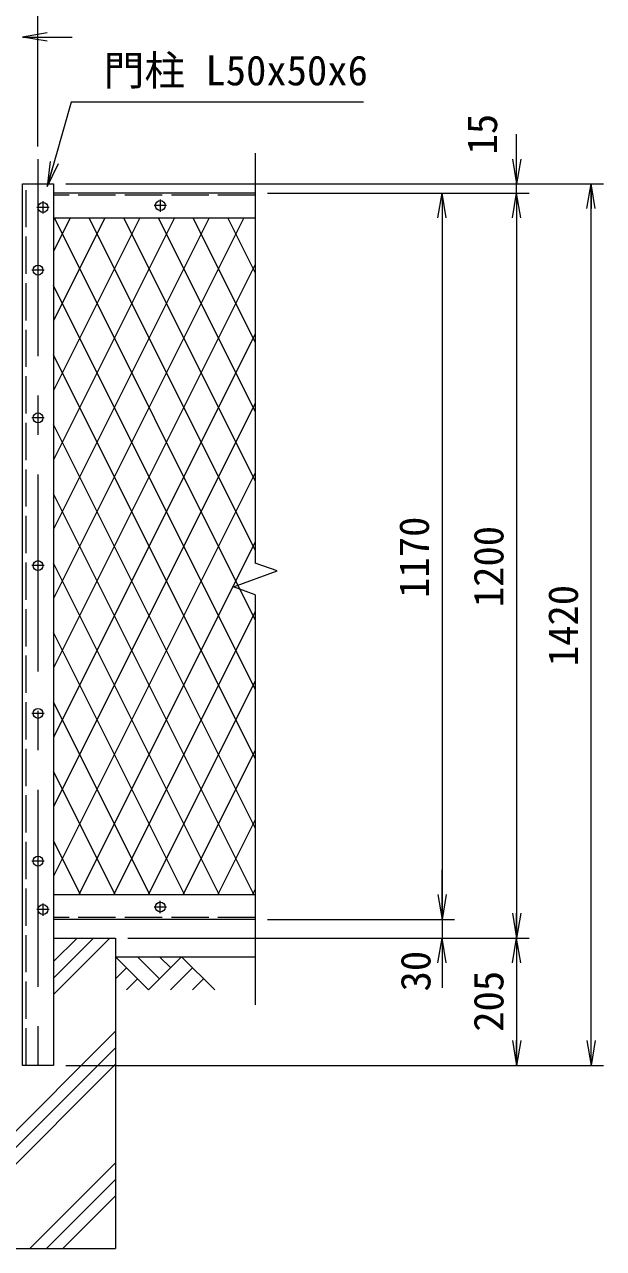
# Model space of a CAD drawing. Units: millimetres at full size. Extents: x -4200 to 4200, y -2970 to 2970.
# Drawn here: x -1608 to -676, y -1039 to 933 of the extents above; entities that cross this region are included whole.
import ezdxf
from ezdxf.enums import TextEntityAlignment as Align

# ---------------------------------------------------------------- set-up
doc = ezdxf.new("R2010")
doc.units = ezdxf.units.MM
doc.header["$LTSCALE"] = 10
doc.linetypes.add('DASHED', pattern=[7.5, 6, -1.5])
doc.linetypes.add('USER1', pattern=[50.8, 31.75, -6.35, 6.35, -6.35])
for name, color, linetype, lineweight in [('0-1_D-STR1', 1, 'Continuous', 18), ('0-2_D-BMK', 2, 'USER1', 13), ('0-3_D-STR3', 3, 'Continuous', 13), ('0-4_D-STR4', 7, 'Continuous', 18), ('0-5_D-STR-DIM', 7, 'Continuous', 13), ('0-6_D-DCR-HCH', 7, 'Continuous', 13), ('0-7_D-BGD', 7, 'Continuous', 18), ('0-8_0', 7, 'Continuous', 18), ('0-9_D-STR-TXT', 7, 'Continuous', 13), ('0-A_D-STR2', 7, 'Continuous', 13)]:
    doc.layers.add(name, color=color, linetype=linetype, lineweight=lineweight)
doc.styles.add('ＭＳ ゴシック', font='')
doc.styles.get('ＭＳ ゴシック').set_extended_font_data('MS Gothic')

# ---------------------------------------------------------------- blocks, each defined once
blk = doc.blocks.new('_Open')
at = {"layer": '0-8_0'}
blk.add_line((-10, 1.667), (0, 0), dxfattribs=at)
blk.add_lwpolyline([(-10, -1.667), (0, 0), (-10, 0)], dxfattribs=at)

msp = doc.modelspace()

# ---------------------------------------------------------------- linework, layer by layer
at = {"layer": '0-1_D-STR1', "linetype": 'DASHED'}
for p, q in [((-1605.55, -743.63), (-1605.55, 676.37)), ((-1236.55, 658.37), (-1561.55, 658.37)), ((-1236.55, -505.63), (-1561.55, -505.63))]:
    msp.add_line(p, q, dxfattribs=at)
at = {"layer": '0-1_D-STR1'}
for p, q in [((-1236.55, 661.37), (-1561.55, 661.37)), ((-1561.55, 621.37), (-1236.55, 621.37)), ((-1561.55, -468.63), (-1236.55, -468.63)), ((-1236.55, -508.63), (-1561.55, -508.63))]:
    msp.add_line(p, q, dxfattribs=at)
msp.add_lwpolyline([(-1561.55, -743.63), (-1611.55, -743.63), (-1611.55, 676.37), (-1561.55, 676.37)], close=True, dxfattribs=at)
at = {"layer": '0-2_D-BMK'}
for p, q in [((-1586.55, 716.37), (-1586.55, -783.63)), ((-1389.55, 651.37), (-1389.55, 631.37)), ((-1568.55, 638.37), (-1588.55, 638.37)), ((-1578.55, 648.37), (-1578.55, 628.37)), ((-1379.55, 641.37), (-1399.55, 641.37)), ((-1576.55, 537.37), (-1596.55, 537.37)), ((-1576.55, 299.37), (-1596.55, 299.37)), ((-1576.55, 61.37), (-1596.55, 61.37)), ((-1576.55, -176.63), (-1596.55, -176.63)), ((-1576.55, -414.63), (-1596.55, -414.63)), ((-1568.55, -492.63), (-1588.55, -492.63)), ((-1578.55, -482.63), (-1578.55, -502.63)), ((-1379.55, -488.63), (-1399.55, -488.63)), ((-1389.55, -498.63), (-1389.55, -478.63))]:
    msp.add_line(p, q, dxfattribs=at)
at = {"layer": '0-3_D-STR3'}
for centre in [(-1578.55, 638.37), (-1389.55, 641.37), (-1586.55, 537.37), (-1586.55, 299.37), (-1586.55, 61.37), (-1586.55, -176.63), (-1586.55, -414.63), (-1578.55, -492.63), (-1389.55, -488.63)]:
    msp.add_circle(centre, 8, dxfattribs=at)
at = {"layer": '0-4_D-STR4'}
for p, q in [((-1561.55, -538.63), (-1461.55, -538.63)), ((-1461.55, -538.63), (-1461.55, -1038.63)), ((-1711.55, -1038.63), (-1461.55, -1038.63))]:
    msp.add_line(p, q, dxfattribs=at)
at = {"layer": '0-5_D-STR-DIM'}
for p, q in [((-1586.55, 736.37), (-1586.55, 1052.86)), ((-1571.55, 912.86), (-1531.55, 912.86)), ((-815.5, 716.37), (-815.5, 756.37)), ((-1236.55, 725.82), (-1236.55, 65.59)), ((-1541.55, 676.37), (-795.5, 676.37)), ((-1541.55, 676.37), (-675.5, 676.37)), ((-815.5, 661.37), (-815.5, 676.37)), ((-695.5, -743.63), (-695.5, 676.37)), ((-1216.55, 661.37), (-915.5, 661.37)), ((-1216.55, 661.37), (-795.5, 661.37)), ((-1216.55, 661.37), (-795.5, 661.37)), ((-935.5, 661.37), (-935.5, -508.63)), ((-815.5, 661.37), (-815.5, -538.63)), ((-815.5, 621.37), (-815.5, 581.37)), ((-1201.31, 52.77), (-1236.55, 65.59)), ((-1271.78, 27.12), (-1201.31, 52.77)), ((-1236.55, 14.29), (-1271.78, 27.12)), ((-1236.55, 14.29), (-1236.55, -645.94)), ((-935.5, -468.63), (-935.5, -428.63)), ((-1216.55, -508.63), (-915.5, -508.63)), ((-1216.55, -508.63), (-915.5, -508.63)), ((-935.5, -508.63), (-935.5, -538.63)), ((-1441.55, -538.63), (-795.5, -538.63)), ((-1441.55, -538.63), (-915.5, -538.63)), ((-1441.55, -538.63), (-795.5, -538.63)), ((-815.5, -538.63), (-815.5, -743.63)), ((-935.5, -578.63), (-935.5, -618.63)), ((-1541.55, -743.63), (-795.5, -743.63)), ((-1541.55, -743.63), (-675.5, -743.63))]:
    msp.add_line(p, q, dxfattribs=at)
at = {"layer": '0-6_D-DCR-HCH'}
for p, q in [((-1561.55, -629.54), (-1470.64, -538.63)), ((-1561.55, -603.02), (-1497.15, -538.63)), ((-1561.55, -576.51), (-1523.67, -538.63)), ((-1408.33, -621.84), (-1461.55, -568.63)), ((-1390.6, -604.11), (-1426.07, -568.63)), ((-1355.12, -568.63), (-1408.33, -621.84)), ((-1372.77, -586.46), (-1390.6, -568.63)), ((-1355.12, -568.63), (-1301.91, -621.84)), ((-1443.81, -586.37), (-1461.55, -604.03)), ((-1337.38, -586.37), (-1373.02, -621.84)), ((-1426.07, -604.11), (-1443.89, -621.84)), ((-1319.65, -604.11), (-1337.47, -621.84)), ((-1711.55, -938.64), (-1461.55, -688.64)), ((-1711.55, -965.16), (-1461.55, -715.16)), ((-1711.55, -991.67), (-1461.55, -741.67)), ((-1599.41, -1038.63), (-1461.55, -900.77)), ((-1572.89, -1038.63), (-1461.55, -927.29)), ((-1546.37, -1038.63), (-1461.55, -953.8))]:
    msp.add_line(p, q, dxfattribs=at)
at = {"layer": '0-7_D-BGD'}
msp.add_line((-1461.55, -568.63), (-1236.55, -568.63), dxfattribs=at)
at = {"layer": '0-9_D-STR-TXT'}
msp.add_lwpolyline([(-1061.91, 808.02), (-1532.88, 808.02), (-1570.97, 673.75)], dxfattribs=at)
at = {"layer": '0-A_D-STR2'}
for p, q in [((-1534.51, 621.37), (-1561.55, 567.31)), ((-1478.61, 621.37), (-1561.55, 455.5)), ((-1422.71, 621.37), (-1561.55, 343.7)), ((-1366.81, 621.37), (-1561.55, 231.89)), ((-1310.91, 621.37), (-1561.55, 120.09)), ((-1255.01, 621.37), (-1561.55, 8.29)), ((-1236.55, -25.71), (-1560.09, 621.37)), ((-1236.55, 86.09), (-1504.19, 621.37)), ((-1236.55, 197.89), (-1448.29, 621.37)), ((-1236.55, 309.69), (-1392.38, 621.37)), ((-1236.55, 421.5), (-1336.48, 621.37)), ((-1236.55, 533.3), (-1280.58, 621.37)), ((-1236.55, 546.48), (-1561.55, -103.52)), ((-1236.55, -137.52), (-1561.55, 512.48)), ((-1236.55, 434.68), (-1561.55, -215.32)), ((-1236.55, -249.32), (-1561.55, 400.68)), ((-1236.55, 322.88), (-1561.55, -327.12)), ((-1236.55, -361.12), (-1561.55, 288.87)), ((-1236.55, 211.07), (-1561.55, -438.93)), ((-1238.69, -468.63), (-1561.55, 177.07)), ((-1236.55, 99.27), (-1520.5, -468.63)), ((-1294.59, -468.63), (-1561.55, 65.27)), ((-1236.55, -12.53), (-1464.6, -468.63)), ((-1350.5, -468.63), (-1561.55, -46.54)), ((-1236.55, -124.34), (-1408.69, -468.63)), ((-1406.4, -468.63), (-1561.55, -158.34)), ((-1236.55, -236.14), (-1352.79, -468.63)), ((-1462.3, -468.63), (-1561.55, -270.14)), ((-1236.55, -347.94), (-1296.89, -468.63)), ((-1518.2, -468.63), (-1561.55, -381.94)), ((-1236.55, -459.74), (-1240.99, -468.63))]:
    msp.add_line(p, q, dxfattribs=at)

# ---------------------------------------------------------------- block references
at = {"layer": '0-5_D-STR-DIM', "xscale": 4, "yscale": 4}
for p, rotation in [((-1611.55, 912.86), 180), ((-815.5, 676.37), 270), ((-695.5, 676.37), 90), ((-935.5, 661.37), 90), ((-815.5, 661.37), 90), ((-815.5, 661.37), 90), ((-935.5, -508.63), 270), ((-935.5, -508.63), 270), ((-815.5, -538.63), 270), ((-935.5, -538.63), 90), ((-815.5, -538.63), 90), ((-815.5, -743.63), 270), ((-695.5, -743.63), 270)]:
    msp.add_blockref('_Open', p, dxfattribs=dict(at, rotation=rotation))
at = {"layer": '0-9_D-STR-TXT', "xscale": 4, "yscale": 4, "rotation": 254.16392}
msp.add_blockref('_Open', (-1571.51, 671.82), dxfattribs=at)

# ---------------------------------------------------------------- texts
at = {"layer": '0-5_D-STR-DIM', "style": 'ＭＳ ゴシック'}
for s, p in [('15', (-832.44, 723.66)), ('1170', (-942.25, 9.45)), ('1200', (-822.25, -5.55)), ('1420', (-702.25, -100.55)), ('30', (-939.85, -624.53)), ('205', (-822.25, -689.5))]:
    msp.add_text(s, height=48.09, rotation=90, dxfattribs=at).set_placement(p, align=Align.BOTTOM_LEFT)
at = {"layer": '0-9_D-STR-TXT', "style": 'ＭＳ ゴシック'}
msp.add_text('門柱 L50x50x6', height=48.09, dxfattribs=at).set_placement((-1480.69, 820.6), align=Align.BOTTOM_LEFT)

doc.saveas('drawing.dxf')
